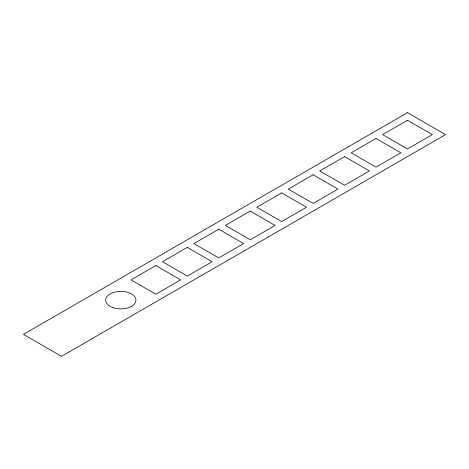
<?xml version="1.0" encoding="UTF-8"?>
<svg xmlns="http://www.w3.org/2000/svg" width="469" height="469" viewBox="0 0 469 469"><rect width="100%" height="100%" fill="white"/><g stroke="black" fill="none" stroke-linecap="round" stroke-linejoin="round"><path stroke-width="0.7" d="M407.491 112.654L23.45 334.374L61.509 356.346L445.55 134.626L407.491 112.654M155.866 265.554L131.021 279.899L155.866 294.245L180.717 279.899L155.866 265.554M187.319 247.392L162.473 261.737L187.319 276.083L212.17 261.737L187.319 247.392M218.771 229.235L193.926 243.581L218.771 257.927L243.622 243.581L218.771 229.235M250.229 211.073L225.378 225.419L250.229 239.765L275.074 225.419L250.229 211.073M281.681 192.917L256.83 207.263L281.681 221.608L306.527 207.263L281.681 192.917M313.134 174.755L288.283 189.101L313.134 203.446L337.979 189.101L313.134 174.755M344.586 156.599L319.741 170.945L344.586 185.29L369.431 170.945L344.586 156.599M376.038 138.437L351.193 152.783L376.038 167.128L400.884 152.783L376.038 138.437M407.491 120.281L382.645 134.626L407.491 148.972L432.336 134.626L407.491 120.281M113.222 307.723A15.149 8.747 0 0 0 135.946 300.148A15.149 8.747 0 0 0 113.222 292.574A15.149 8.747 0 0 0 113.222 307.723"/></g></svg>
